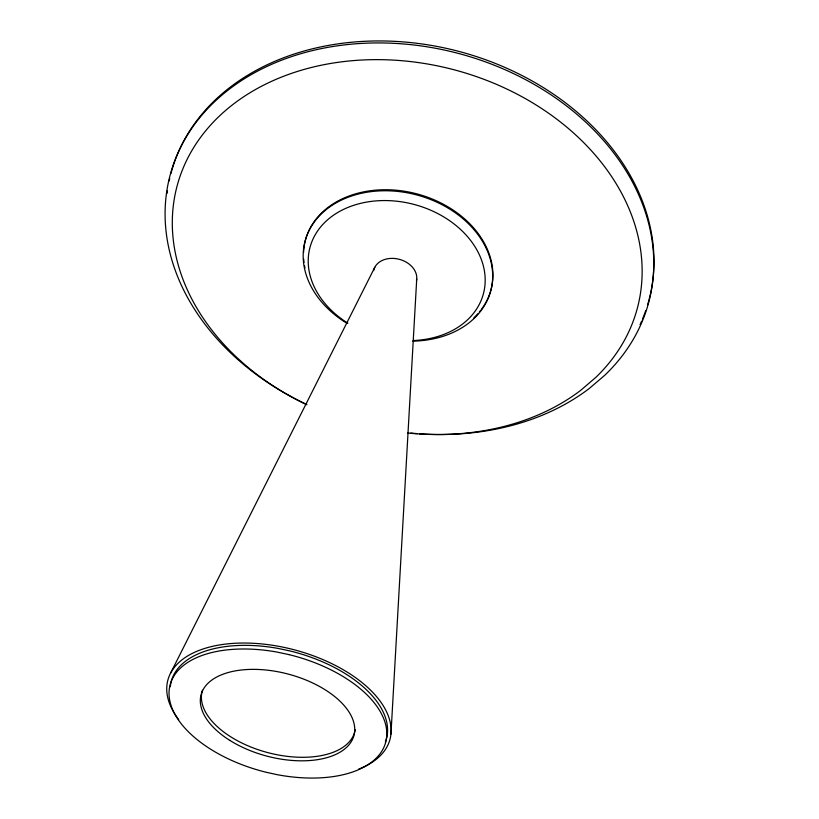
<?xml version="1.0" encoding="UTF-8"?>
<svg xmlns="http://www.w3.org/2000/svg" width="819" height="819" viewBox="0 0 819 819"><rect width="100%" height="100%" fill="white"/><g stroke="black" fill="none" stroke-linecap="round" stroke-linejoin="round"><path stroke-width="1.23" d="M390.96 734.111L416.728 279.033M170.465 673.392L374.795 267.301M385.36 742.004A111.343 59.91 14.9 0 0 290.09 650.972L278.091 648.423A111.343 59.91 14.9 0 0 170.332 686.701M355.221 729.749A78.962 42.455 14.9 0 1 268.571 752.815A78.962 42.455 14.9 0 1 202.457 690.222M346.98 323.341A96.099 73.464 15 0 1 335.38 203.307A96.099 73.464 15 0 1 483.701 243.458A96.099 73.464 15 0 1 412.766 341.144M347.88 323.208A89.752 68.407 15 0 1 338.308 212.162A89.752 68.407 15 0 1 476.177 248.679A89.752 68.407 15 0 1 413.349 340.55M303.573 252.447A96.028 73.464 15 0 1 423.013 195.659A96.028 73.464 15 0 1 481.398 309.398M480.722 310.288A96.028 73.464 15 0 1 479.31 312.039M477.835 313.749A96.028 73.464 15 0 1 473.863 317.813M304.975 267.956A96.028 73.464 15 0 1 304.535 265.735M304.013 262.408A96.028 73.464 15 0 1 303.685 259.08M306.961 404.606A247.614 191.656 14.8 0 1 195.393 123.27A247.614 191.656 14.8 0 1 542.137 89.138A247.614 191.656 14.8 0 1 604.729 375.297L589.178 388.554A247.614 191.656 14.8 0 1 419.635 433.804M417.106 433.62A247.614 191.656 14.8 0 1 410.79 433.067M645.7 310.688A247.246 191.626 14.8 0 1 642.577 318.898M641.594 321.202A247.246 191.626 14.8 0 1 640.059 324.621M167.107 193.304A247.246 191.626 14.8 0 1 167.434 190.817M169.175 180.927A247.246 191.626 14.8 0 1 169.707 178.47M170.915 173.567A247.246 191.626 14.8 0 1 462.039 52.252A247.246 191.626 14.8 0 1 647.634 304.709M306.47 404.606A238.104 183.395 14.8 0 1 202.037 135.391A238.104 183.395 14.8 0 1 534.817 104.187A238.104 183.395 14.8 0 1 595.71 377.487L580.825 390.243A238.104 183.395 14.8 0 1 407.76 433.016M178.675 719.584A114.947 61.855 14.9 0 1 217.987 645.218A114.947 61.855 14.9 0 1 365.991 685.912A114.947 61.855 14.9 0 1 358.722 769.082M373.638 270.608A22.011 16.728 15 0 1 398.607 259.142A22.011 16.728 15 0 1 416.451 280.774M289.107 654.647L277.078 652.088A111.558 59.818 14.9 0 0 169.164 690.263A111.558 59.818 14.9 0 0 266.339 772.307L277.119 774.661A111.558 59.818 14.9 0 0 386.64 737.141A111.558 59.818 14.9 0 0 289.107 654.647M229.832 740.386A79.115 42.393 14.9 0 0 353.951 735.482A79.115 42.393 14.9 0 0 248.751 669.451A79.115 42.393 14.9 0 0 229.832 740.386"/></g></svg>
